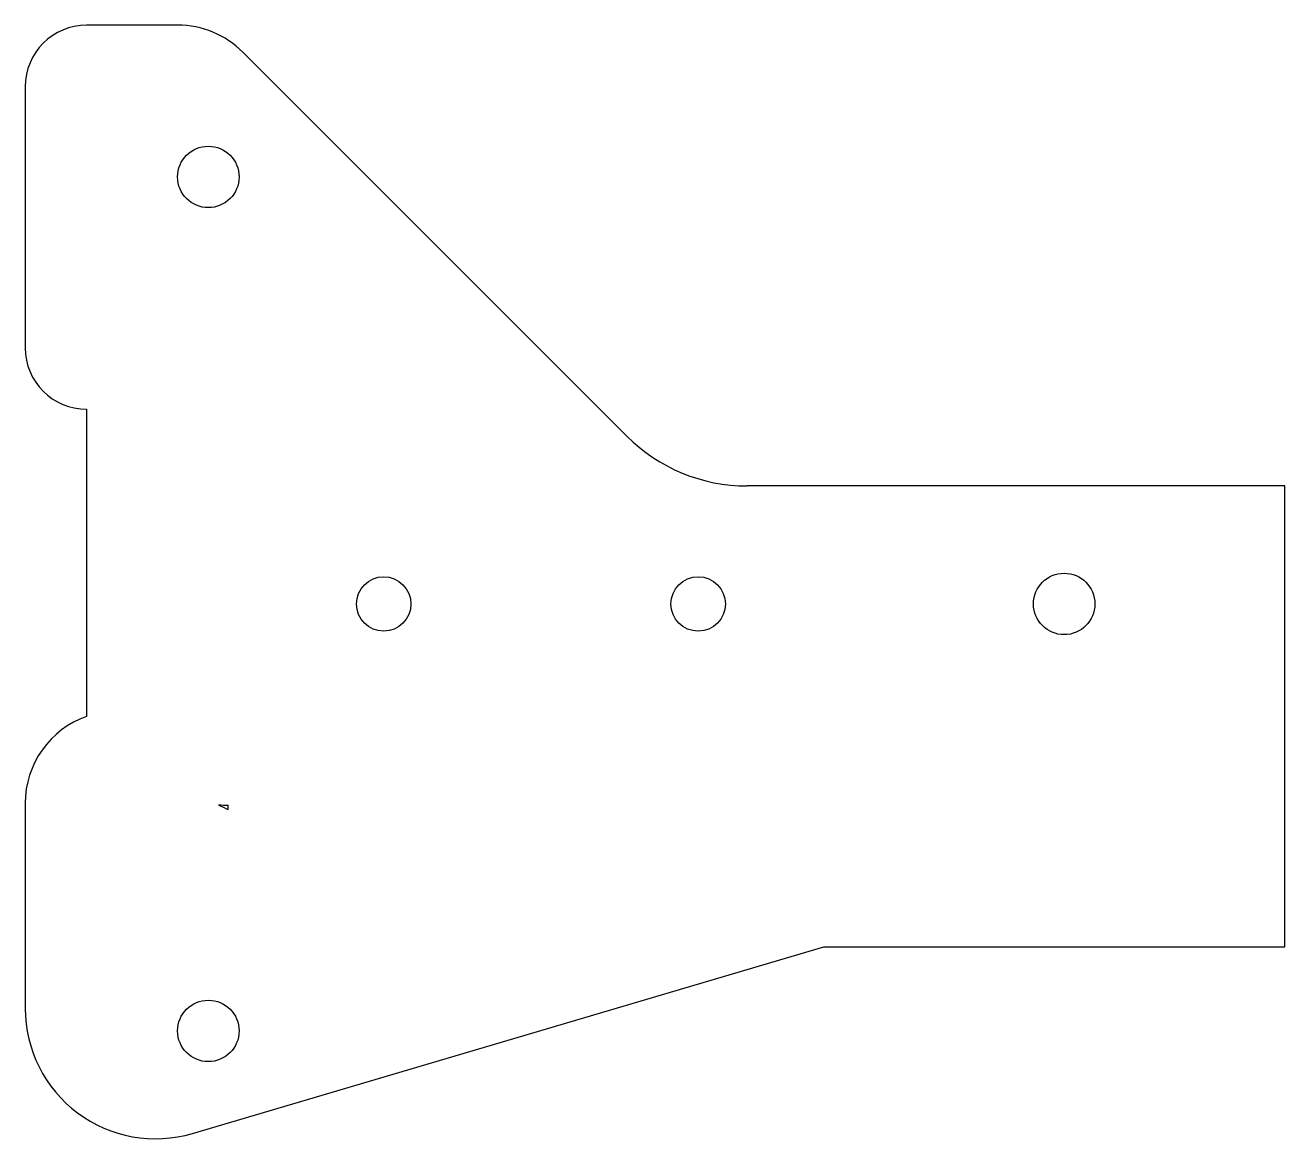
# Model space of a CAD drawing. Header units: inches. Extents: x -4.1 to 0, y -2.12 to 1.5.
import ezdxf

# ---------------------------------------------------------------- set-up
doc = ezdxf.new("R2010")
doc.units = ezdxf.units.IN
doc.header["$MEASUREMENT"] = 0

msp = doc.modelspace()

# ---------------------------------------------------------------- linework, layer by layer
at = {"color": 7, "linetype": 'Continuous', "lineweight": 25}
for p, q in [((-3.6036, 1.5), (-3.9, 1.5)), ((-2.1414, 0.1621), (-3.3914, 1.4121)), ((-4.1, 1.3), (-4.1, 0.45)), ((-3.9, 0.25), (-3.9, -0.75)), ((0, 0), (-1.75, 0)), ((0, -1.5), (0, 0)), ((-4.1, -1.0328), (-4.1, -1.7008)), ((-3.4397, -1.053), (-3.4397, -1.0388)), ((-3.5555, -2.1076), (-1.5, -1.5)), ((-1.5, -1.5), (0, -1.5))]:
    msp.add_line(p, q, dxfattribs=at)
for centre, radius in [((-3.5039, 1.0061), 0.1), ((-0.7181, -0.3839), 0.1), ((-2.9331, -0.3839), 0.0886), ((-1.9094, -0.3839), 0.0886), ((-3.5039, -1.7738), 0.1)]:
    msp.add_circle(centre, radius, dxfattribs=at)
for centre, radius, start, end in [((-3.9, 1.3), 0.2, 90, 180), ((-3.6036, 1.2), 0.3, 45, 90), ((-3.9, 0.45), 0.2, 180, 270), ((-1.75, 0.5536), 0.5536, 225, 270), ((-3.8, -1.0328), 0.3, 109.4712, 180), ((-3.0744, -0.268), 0.8658, 242.7902, 245.046), ((-3.4397, -0.3784), 0.6603, 267.3426, 270), ((-3.6758, -1.7008), 0.4242, 180, 286.4675)]:
    msp.add_arc(centre, radius, start, end, dxfattribs=at)

doc.saveas('drawing.dxf')
